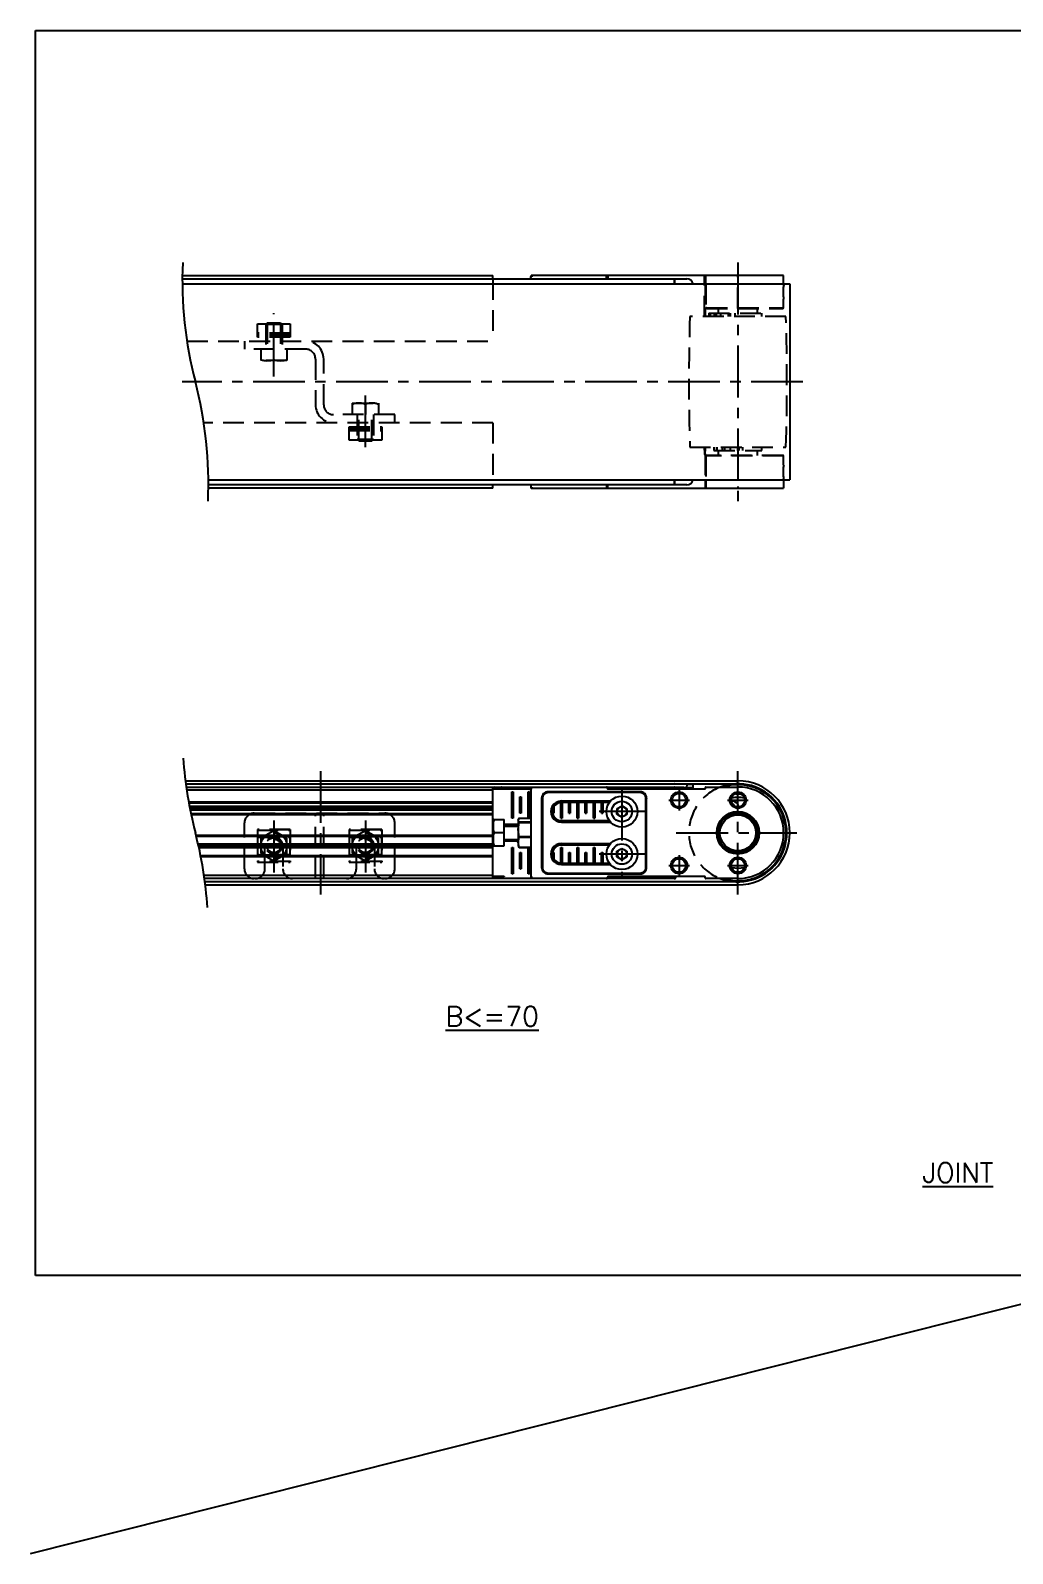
# Model space of a CAD drawing. Extents: x 0 to 1840, y -8 to 908.
# Drawn here: x 1249 to 1549.6, y 442.4 to 908.3 of the extents above; entities that cross this region are included whole.
import ezdxf

# ---------------------------------------------------------------- set-up
doc = ezdxf.new("R2010")
doc.units = 0
doc.header["$LTSCALE"] = 0.5
doc.linetypes.add('CENTER', pattern=[50.8, 31.75, -6.35, 6.35, -6.35])
doc.linetypes.add('DASHED', pattern=[19.05, 12.7, -6.35])
for name, color, linetype in [('MSM_CENTER', 1, 'CENTER'), ('MSM_CONTINUOUS', 7, 'CONTINUOUS'), ('MSM_DASHED', 4, 'DASHED'), ('MSM_NARROW', 5, 'CONTINUOUS'), ('MSM_PART_NUMBER', 7, 'CONTINUOUS')]:
    doc.layers.add(name, color=color, linetype=linetype)
doc.styles.get("Standard").update_dxf_attribs({"font": 'txt.shx', "height": 3, "bigfont": 'bigfont.shx'})

msp = doc.modelspace()

# ---------------------------------------------------------------- linework, layer by layer
at = {"layer": 'MSM_CENTER'}
for p, q in [((1465.51, 837.3), (1465.51, 764.3)), ((1323.51, 802.46), (1323.51, 821.8)), ((1485.41, 800.8), (1295.49, 800.8)), ((1351.51, 780.86), (1351.51, 796.6)), ((1337.82, 681.78), (1337.82, 643.98)), ((1465.51, 643.98), (1465.51, 681.78)), ((1430.01, 676.38), (1430.01, 649.38)), ((1447.51, 676.03), (1447.51, 669.73)), ((1444.36, 672.88), (1450.66, 672.88)), ((1462.36, 672.88), (1468.66, 672.88)), ((1323.51, 666.63), (1323.51, 648.02)), ((1351.51, 666.63), (1351.51, 648.02)), ((1437.01, 669.38), (1423.01, 669.38)), ((1446.61, 662.88), (1483.51, 662.88)), ((1331.26, 658.88), (1315.76, 658.88)), ((1359.26, 658.88), (1343.76, 658.88)), ((1437.01, 656.38), (1423.01, 656.38)), ((1444.36, 652.88), (1450.66, 652.88)), ((1447.51, 656.03), (1447.51, 649.73)), ((1462.36, 652.88), (1468.66, 652.88))]:
    msp.add_line(p, q, dxfattribs=at)
at = {"layer": 'MSM_CONTINUOUS'}
for p, q in [((1295.51, 833.3), (1390.51, 833.3)), ((1295.51, 832.3), (1449.86, 832.3)), ((1295.51, 830.8), (1481.41, 830.8)), ((1390.51, 832.3), (1390.51, 833.3)), ((1402.18, 832.3), (1402.17, 832.99)), ((1402.17, 832.99), (1402.41, 832.99)), ((1425.31, 833.3), (1402.27, 833.3)), ((1479.51, 833.3), (1425.31, 833.3)), ((1425.31, 832.3), (1425.31, 833.3)), ((1425.51, 832.3), (1425.51, 833.3)), ((1425.71, 833.3), (1425.71, 832.3)), ((1446.1, 830.8), (1446.1, 832.3)), ((1446.2, 830.8), (1446.2, 832.3)), ((1455.31, 830.8), (1455.31, 833.3)), ((1455.51, 830.8), (1455.51, 833.3)), ((1455.71, 830.8), (1455.71, 833.3)), ((1479.51, 830.8), (1479.51, 833.3)), ((1481.41, 830.8), (1481.41, 770.8)), ((1303.47, 770.8), (1481.41, 770.8)), ((1449.86, 769.3), (1303.48, 769.3)), ((1390.51, 768.3), (1390.51, 769.3)), ((1402.18, 769.3), (1402.17, 768.61)), ((1425.31, 769.3), (1425.31, 768.3)), ((1425.51, 768.3), (1425.51, 769.3)), ((1425.71, 768.3), (1425.71, 769.3)), ((1446.1, 769.3), (1446.1, 770.8)), ((1446.2, 769.3), (1446.2, 770.8)), ((1455.51, 770.8), (1455.51, 768.3)), ((1455.71, 770.8), (1455.71, 768.3)), ((1479.51, 770.8), (1479.51, 768.3)), ((1390.51, 768.3), (1303.47, 768.3)), ((1402.17, 768.61), (1402.41, 768.61)), ((1402.27, 768.3), (1479.51, 768.3)), ((1296.46, 678.78), (1465.51, 678.78)), ((1296.57, 677.88), (1465.51, 677.88)), ((1296.71, 676.88), (1402.42, 676.88)), ((1390.51, 675.88), (1296.85, 675.88)), ((1390.51, 648.88), (1390.51, 676.88)), ((1390.52, 676.29), (1390.51, 676.3)), ((1390.52, 676.29), (1402.17, 676.29)), ((1391.01, 676.8), (1391.02, 676.79)), ((1391.02, 676.79), (1393, 676.79)), ((1391.02, 676.79), (1391.02, 676.29)), ((1393, 676.79), (1393.02, 676.81)), ((1393, 676.29), (1393, 676.79)), ((1393.5, 676.3), (1394, 676.31)), ((1393.5, 676.29), (1393.5, 676.3)), ((1393.5, 676.29), (1393.5, 676.29)), ((1393.5, 676.29), (1393.5, 676.29)), ((1394, 676.31), (1394, 676.29)), ((1402.17, 676.23), (1402.17, 649.54)), ((1402.27, 649.54), (1402.27, 676.23)), ((1402.55, 676.88), (1446.1, 676.88)), ((1425.51, 676.48), (1425.51, 676.68)), ((1425.71, 676.28), (1455.51, 676.28)), ((1445.93, 676.81), (1446.01, 676.88)), ((1445.93, 676.28), (1445.93, 676.81)), ((1446.43, 676.31), (1445.93, 676.31)), ((1451.8, 676.59), (1446.15, 676.88)), ((1451.86, 677.58), (1446.2, 677.88)), ((1446.51, 676.38), (1446.43, 676.31)), ((1446.51, 676.38), (1446.43, 676.31)), ((1446.43, 676.31), (1446.43, 676.28)), ((1446.51, 676.38), (1446.51, 676.28)), ((1449.86, 677.69), (1449.81, 676.69)), ((1451.8, 676.59), (1451.86, 677.58)), ((1455.4, 676.31), (1455.45, 676.28)), ((1455.51, 676.68), (1455.51, 676.28)), ((1455.71, 676.88), (1465.51, 676.88)), ((1297.42, 672.38), (1390.51, 672.38)), ((1297.48, 672.08), (1390.51, 672.08)), ((1390.51, 670.9), (1297.69, 670.9)), ((1396.31, 667.38), (1396.31, 675.38)), ((1396.31, 675.38), (1396.71, 675.38)), ((1396.51, 675.38), (1396.51, 667.38)), ((1396.71, 675.38), (1396.71, 667.38)), ((1398.81, 668.88), (1398.81, 673.88)), ((1398.81, 673.88), (1399.21, 673.88)), ((1399.01, 673.88), (1399.01, 668.88)), ((1399.21, 673.88), (1399.21, 668.88)), ((1401.31, 675.38), (1401.71, 675.38)), ((1401.31, 675.38), (1401.51, 675.38)), ((1401.31, 667.38), (1401.31, 675.38)), ((1401.51, 675.38), (1401.51, 667.39)), ((1401.71, 675.38), (1401.51, 675.38)), ((1401.71, 675.38), (1401.71, 667.38)), ((1405.44, 673.45), (1405.51, 673.39)), ((1405.44, 673.45), (1405.44, 652.31)), ((1405.51, 673.39), (1405.71, 673.39)), ((1405.51, 673.39), (1405.51, 652.38)), ((1405.71, 673.39), (1405.71, 652.38)), ((1407.44, 675.45), (1407.51, 675.39)), ((1435.58, 675.45), (1407.44, 675.45)), ((1435.52, 675.39), (1407.51, 675.39)), ((1407.51, 675.39), (1407.51, 675.19)), ((1435.52, 675.19), (1407.51, 675.19)), ((1409.21, 670.9), (1409.21, 668.88)), ((1411.31, 667.38), (1411.31, 672.13)), ((1411.51, 672.61), (1411.51, 672.14)), ((1411.51, 672.61), (1426.53, 672.61)), ((1411.51, 672.41), (1426.35, 672.41)), ((1411.51, 672.14), (1411.51, 667.39)), ((1426.14, 672.14), (1411.51, 672.14)), ((1411.71, 672.14), (1411.71, 667.38)), ((1413.81, 668.88), (1413.81, 672.14)), ((1414.01, 672.14), (1414.01, 668.89)), ((1414.21, 672.14), (1414.21, 668.88)), ((1416.31, 667.38), (1416.31, 672.14)), ((1416.51, 672.14), (1416.51, 667.39)), ((1416.71, 672.14), (1416.71, 667.38)), ((1418.81, 668.88), (1418.81, 672.14)), ((1419.01, 672.14), (1419.01, 668.89)), ((1419.21, 672.14), (1419.21, 668.88)), ((1421.31, 667.38), (1421.31, 672.14)), ((1421.51, 672.14), (1421.51, 667.39)), ((1421.71, 672.14), (1421.71, 667.38)), ((1423.81, 668.88), (1423.81, 672.14)), ((1424.01, 672.14), (1424.01, 668.89)), ((1424.21, 672.14), (1424.21, 668.88)), ((1428.54, 670.29), (1430.06, 671.12)), ((1430.06, 671.12), (1431.54, 670.21)), ((1435.58, 675.45), (1435.52, 675.39)), ((1435.52, 675.39), (1435.52, 675.19)), ((1437.32, 652.38), (1437.32, 673.39)), ((1437.32, 673.39), (1437.52, 673.39)), ((1437.58, 673.45), (1437.52, 673.39)), ((1437.52, 652.38), (1437.52, 673.39)), ((1437.58, 652.31), (1437.58, 673.45)), ((1464.55, 671.14), (1464.58, 671.04)), ((1464.88, 674.85), (1465.51, 674.85)), ((1465.83, 670.84), (1465.44, 671.6)), ((1465.51, 674.85), (1466.14, 674.85)), ((1390.51, 670.38), (1297.79, 670.38)), ((1297.9, 669.86), (1390.51, 669.86)), ((1390.51, 668.68), (1298.14, 668.68)), ((1390.51, 668.38), (1298.2, 668.38)), ((1390.57, 666.88), (1390.51, 666.78)), ((1390.93, 666.9), (1390.57, 666.88)), ((1390.57, 666.88), (1390.92, 666.87)), ((1390.93, 666.9), (1394.01, 666.9)), ((1394.01, 658.87), (1394.01, 666.9)), ((1396.71, 667.38), (1396.31, 667.38)), ((1398.53, 667.35), (1398.26, 666.88)), ((1398.26, 666.73), (1398.61, 667.35)), ((1398.26, 666.88), (1398.26, 658.88)), ((1398.61, 666.11), (1398.26, 666.73)), ((1398.53, 667.35), (1402.17, 667.35)), ((1399.21, 668.88), (1398.81, 668.88)), ((1401.31, 667.38), (1401.51, 667.39)), ((1401.71, 667.38), (1401.31, 667.38)), ((1401.51, 667.39), (1401.71, 667.38)), ((1408.81, 668.88), (1408.81, 669.92)), ((1408.81, 668.88), (1409.01, 668.89)), ((1409.21, 668.88), (1408.81, 668.88)), ((1409.01, 670.54), (1409.01, 668.89)), ((1409.01, 668.89), (1409.21, 668.88)), ((1411.31, 667.38), (1411.51, 667.39)), ((1411.71, 667.38), (1411.31, 667.38)), ((1411.51, 667.39), (1411.71, 667.38)), ((1411.51, 666.63), (1426.14, 666.63)), ((1411.51, 666.63), (1411.51, 666.16)), ((1411.51, 666.36), (1426.35, 666.36)), ((1413.81, 668.88), (1414.01, 668.89)), ((1414.21, 668.88), (1413.81, 668.88)), ((1414.01, 668.89), (1414.21, 668.88)), ((1416.31, 667.38), (1416.51, 667.39)), ((1416.71, 667.38), (1416.31, 667.38)), ((1416.51, 667.39), (1416.71, 667.38)), ((1418.81, 668.88), (1419.01, 668.89)), ((1419.21, 668.88), (1418.81, 668.88)), ((1419.01, 668.89), (1419.21, 668.88)), ((1421.31, 667.38), (1421.51, 667.39)), ((1421.71, 667.38), (1421.31, 667.38)), ((1421.51, 667.39), (1421.71, 667.38)), ((1423.81, 668.88), (1424.01, 668.89)), ((1424.21, 668.88), (1423.81, 668.88)), ((1424.01, 668.89), (1424.21, 668.88)), ((1428.49, 668.56), (1428.54, 670.29)), ((1429.96, 667.65), (1428.49, 668.56)), ((1431.49, 668.48), (1429.96, 667.65)), ((1431.54, 670.21), (1431.49, 668.48)), ((1299.67, 662.18), (1390.51, 662.18)), ((1299.75, 661.88), (1390.51, 661.88)), ((1394.01, 662.91), (1390.93, 662.91)), ((1398.26, 665.38), (1394.01, 665.38)), ((1397.77, 665.38), (1398.26, 665.66)), ((1398.26, 663.86), (1398.61, 666.06)), ((1398.61, 661.65), (1398.26, 663.86)), ((1398.26, 660.01), (1398.61, 661.59)), ((1398.61, 666.11), (1398.61, 666.06)), ((1402.17, 666.11), (1398.61, 666.11)), ((1398.61, 666.06), (1402.17, 666.06)), ((1402.17, 661.65), (1398.61, 661.65)), ((1398.61, 661.65), (1398.61, 661.59)), ((1398.61, 661.59), (1402.17, 661.59)), ((1411.51, 666.16), (1426.53, 666.16)), ((1390.51, 659.4), (1300.34, 659.4)), ((1390.51, 658.88), (1300.46, 658.88)), ((1300.58, 658.36), (1390.51, 658.36)), ((1390.51, 658.98), (1390.57, 658.88)), ((1390.57, 658.88), (1390.93, 658.9)), ((1390.93, 658.87), (1390.57, 658.88)), ((1390.93, 658.9), (1394.01, 658.9)), ((1390.93, 658.87), (1394.01, 658.87)), ((1394.01, 660.38), (1398.26, 660.38)), ((1396.31, 658.38), (1396.71, 658.38)), ((1396.31, 658.38), (1396.51, 658.38)), ((1396.31, 650.38), (1396.31, 658.38)), ((1396.51, 658.38), (1396.51, 650.39)), ((1396.51, 658.38), (1396.71, 658.38)), ((1396.71, 658.38), (1396.71, 650.38)), ((1398.26, 660.1), (1397.77, 660.38)), ((1398.61, 658.43), (1398.26, 660.01)), ((1398.26, 658.88), (1398.61, 658.41)), ((1402.17, 658.43), (1398.61, 658.43)), ((1398.61, 658.43), (1398.61, 658.41)), ((1398.61, 658.41), (1402.17, 658.41)), ((1398.81, 656.88), (1399.21, 656.88)), ((1398.81, 651.88), (1398.81, 656.88)), ((1398.81, 656.88), (1399.01, 656.88)), ((1399.01, 656.88), (1399.21, 656.88)), ((1399.01, 656.88), (1399.01, 651.89)), ((1399.21, 656.88), (1399.21, 651.88)), ((1401.31, 658.38), (1401.71, 658.38)), ((1401.31, 650.38), (1401.31, 658.38)), ((1401.31, 658.38), (1401.51, 658.38)), ((1401.51, 658.38), (1401.71, 658.38)), ((1401.51, 658.38), (1401.51, 650.39)), ((1401.71, 658.38), (1401.71, 650.38)), ((1408.81, 655.84), (1408.81, 656.88)), ((1408.81, 656.88), (1409.21, 656.88)), ((1408.81, 656.88), (1409.01, 656.88)), ((1409.01, 656.88), (1409.21, 656.88)), ((1409.01, 656.88), (1409.01, 655.23)), ((1409.21, 656.88), (1409.21, 654.87)), ((1411.31, 658.38), (1411.71, 658.38)), ((1411.31, 653.64), (1411.31, 658.38)), ((1411.31, 658.38), (1411.51, 658.38)), ((1411.51, 659.61), (1411.51, 659.14)), ((1411.51, 659.61), (1426.53, 659.61)), ((1411.51, 659.41), (1426.35, 659.41)), ((1426.14, 659.14), (1411.51, 659.14)), ((1411.51, 658.38), (1411.51, 653.63)), ((1411.51, 658.38), (1411.71, 658.38)), ((1411.71, 658.38), (1411.71, 653.63)), ((1413.81, 656.88), (1414.21, 656.88)), ((1413.81, 653.63), (1413.81, 656.88)), ((1413.81, 656.88), (1414.01, 656.88)), ((1414.01, 656.88), (1414.21, 656.88)), ((1414.01, 656.88), (1414.01, 653.63)), ((1414.21, 656.88), (1414.21, 653.63)), ((1416.31, 658.38), (1416.71, 658.38)), ((1416.31, 653.63), (1416.31, 658.38)), ((1416.31, 658.38), (1416.51, 658.38)), ((1416.51, 658.38), (1416.51, 653.63)), ((1416.51, 658.38), (1416.71, 658.38)), ((1416.71, 658.38), (1416.71, 653.63)), ((1418.81, 653.63), (1418.81, 656.88)), ((1418.81, 656.88), (1419.01, 656.88)), ((1418.81, 656.88), (1419.21, 656.88)), ((1419.01, 656.88), (1419.21, 656.88)), ((1419.01, 656.88), (1419.01, 653.63)), ((1419.21, 656.88), (1419.21, 653.63)), ((1421.31, 658.38), (1421.71, 658.38)), ((1421.31, 653.63), (1421.31, 658.38)), ((1421.31, 658.38), (1421.51, 658.38)), ((1421.51, 658.38), (1421.71, 658.38)), ((1421.51, 658.38), (1421.51, 653.63)), ((1421.71, 658.38), (1421.71, 653.63)), ((1423.81, 656.88), (1424.01, 656.88)), ((1423.81, 656.88), (1424.21, 656.88)), ((1423.81, 653.63), (1423.81, 656.88)), ((1424.01, 656.88), (1424.01, 653.63)), ((1424.01, 656.88), (1424.21, 656.88)), ((1424.21, 656.88), (1424.21, 653.63)), ((1428.51, 657.25), (1430.01, 658.12)), ((1428.51, 655.52), (1428.51, 657.25)), ((1430.01, 658.12), (1431.51, 657.25)), ((1431.51, 657.25), (1431.51, 655.52)), ((1390.51, 655.88), (1301.1, 655.88)), ((1390.51, 655.58), (1301.15, 655.58)), ((1405.44, 652.31), (1405.51, 652.38)), ((1405.51, 652.38), (1405.71, 652.38)), ((1411.51, 653.16), (1411.51, 653.63)), ((1411.51, 653.63), (1426.14, 653.63)), ((1411.51, 653.36), (1426.35, 653.36)), ((1411.51, 653.16), (1426.53, 653.16)), ((1430.01, 654.65), (1428.51, 655.52)), ((1431.51, 655.52), (1430.01, 654.65)), ((1437.32, 652.38), (1437.52, 652.38)), ((1437.58, 652.31), (1437.52, 652.38)), ((1302.14, 649.88), (1390.51, 649.88)), ((1446.01, 648.88), (1302.28, 648.88)), ((1465.51, 647.88), (1302.42, 647.88)), ((1390.51, 649.47), (1390.52, 649.48)), ((1390.51, 649.47), (1390.52, 649.48)), ((1394, 649.48), (1390.52, 649.48)), ((1391.02, 648.98), (1391.01, 648.97)), ((1391.02, 649.48), (1391.02, 648.98)), ((1393, 648.98), (1391.02, 648.98)), ((1393, 648.98), (1393, 649.48)), ((1393.02, 648.96), (1393, 648.98)), ((1393.5, 649.48), (1393.5, 649.48)), ((1393.5, 649.48), (1393.5, 649.48)), ((1393.5, 649.47), (1393.5, 649.48)), ((1393.5, 649.47), (1394, 649.46)), ((1394, 649.48), (1394, 649.46)), ((1396.51, 650.39), (1396.31, 650.38)), ((1396.71, 650.38), (1396.31, 650.38)), ((1396.51, 650.39), (1396.71, 650.38)), ((1399.01, 651.89), (1398.81, 651.88)), ((1399.21, 651.88), (1398.81, 651.88)), ((1399.01, 651.89), (1399.21, 651.88)), ((1401.51, 650.39), (1401.31, 650.38)), ((1401.71, 650.38), (1401.31, 650.38)), ((1401.51, 650.39), (1401.71, 650.38)), ((1402.17, 649.54), (1402.27, 649.54)), ((1407.44, 650.31), (1407.51, 650.38)), ((1407.44, 650.31), (1435.58, 650.31)), ((1407.51, 650.58), (1435.52, 650.58)), ((1407.51, 650.58), (1407.51, 650.38)), ((1407.51, 650.38), (1435.52, 650.38)), ((1425.51, 649.28), (1425.51, 649.08)), ((1455.31, 649.48), (1425.71, 649.48)), ((1435.52, 650.58), (1435.52, 650.38)), ((1435.52, 650.38), (1435.58, 650.31)), ((1445.93, 648.96), (1445.93, 649.46)), ((1445.93, 649.46), (1446.43, 649.46)), ((1446.01, 648.88), (1445.93, 648.96)), ((1446.43, 649.46), (1446.51, 649.38)), ((1446.51, 649.48), (1446.51, 649.38)), ((1455.51, 649.08), (1455.51, 649.28)), ((1465.51, 648.88), (1455.71, 648.88)), ((1464.88, 650.92), (1466.14, 650.92)), ((1302.53, 646.98), (1465.51, 646.98))]:
    msp.add_line(p, q, dxfattribs=at)
for centre, radius in [((1430.01, 669.38), 4.75), ((1430.01, 669.38), 3.13), ((1430.01, 669.38), 1.5), ((1447.51, 672.88), 2.07), ((1465.51, 672.88), 2.07), ((1465.51, 662.88), 6.5), ((1465.51, 662.88), 6), ((1465.51, 662.88), 5.5), ((1430.01, 656.38), 4.75), ((1430.01, 656.38), 3.12), ((1430.01, 656.38), 1.5), ((1447.51, 652.88), 2.07), ((1465.51, 652.88), 2.07)]:
    msp.add_circle(centre, radius, dxfattribs=at)
for centre, radius, start, end in [((1402.67, 833), 0.5, 143.1175, 181.4553), ((1402.82, 832.99), 0.404, 131.0562, 181.1329), ((1449.86, 830.3), 2, 14.4237, 89.9303), ((1449.86, 771.3), 2, 270.0694, 345.5764), ((1402.67, 768.6), 0.5, 178.9862, 216.8852), ((1402.82, 768.6), 0.404, 178.8636, 228.9467), ((1391.01, 676.3), 0.5, 90.0234, 179.9789), ((1391.02, 676.29), 0.5, 90.0223, 179.9765), ((1393, 676.29), 0.5, 0.0235, 89.9777), ((1392.99, 676.3), 0.509, 0.0108, 87.0086), ((1393.08, 675.71), 1.1, 32.8282, 93.2378), ((1403.17, 676.23), 1, 138.9892, 179.9859), ((1403.16, 676.23), 0.895, 133.0624, 180.1301), ((1425.31, 676.68), 0.2, 0, 90), ((1425.71, 676.48), 0.2, 180, 270), ((1445.93, 676.31), 0.5, 0.0201, 89.9811), ((1446.01, 676.38), 0.5, 0.0037, 88.9134), ((1446.1, 675.88), 2, 87, 90), ((1446.1, 675.88), 1, 87, 90), ((1455.31, 676.49), 0.205, 280.3588, 359.4522), ((1455.71, 676.68), 0.2, 90, 180), ((1465.51, 662.88), 15, 248.9605, 111.0394), ((1465.51, 662.88), 14.7, 252.2472, 107.7528), ((1465.51, 662.88), 15.9, 270, 90), ((1465.51, 662.88), 14, 270, 90), ((1407.44, 673.45), 2, 89.9964, 180.0036), ((1407.51, 673.39), 2, 90.0001, 179.9996), ((1407.51, 673.39), 1.8, 89.9956, 180.0042), ((1411.51, 669.38), 3.23, 89.9998, 270.0002), ((1411.51, 669.38), 3.03, 90, 270), ((1411.51, 669.38), 2.75, 90, 270), ((1435.52, 673.39), 2, 0.0006, 89.9997), ((1435.52, 673.39), 1.8, 359.9958, 90.0044), ((1435.58, 673.45), 2, 359.9968, 90.0034), ((1463.93, 670.82), 1.7, 27.435, 104.9479), ((1465.51, 662.88), 10.8, 79.4774, 100.5226), ((1463.88, 670.8), 0.75, 27.435, 85.8742), ((1465.51, 604.13), 70.66, 89.362, 90.638), ((1396.32, 664.9), 5.75, 159.7297, 200.2703), ((1396.48, 660.89), 5.91, 160.0003, 199.9997), ((1411.51, 656.38), 3.23, 89.9998, 270.0002), ((1411.51, 656.38), 3.03, 90, 270), ((1411.51, 656.38), 2.75, 90, 270), ((1407.44, 652.31), 2, 179.9964, 270.0036), ((1407.44, 652.31), 2, 179.9964, 270.0036), ((1407.51, 652.38), 2, 180.0004, 269.9999), ((1407.51, 652.38), 1.8, 179.9958, 270.0044), ((1435.52, 652.38), 2, 270.0001, 359.9996), ((1435.52, 652.38), 1.8, 269.9956, 0.0042), ((1435.58, 652.31), 2, 269.9966, 0.0032), ((1435.58, 652.31), 2, 269.9964, 0.0036), ((1465.51, 662.88), 10.8, 259.4774, 280.5226), ((1391.01, 649.47), 0.5, 180.0211, 269.9766), ((1391.02, 649.48), 0.5, 180.0235, 269.9777), ((1393, 649.48), 0.5, 270.0223, 359.9765), ((1392.97, 649.5), 0.535, 275.5655, 357.4152), ((1393.15, 649.92), 0.97, 262.3227, 331.6113), ((1403.17, 649.54), 1, 180.0141, 221.0108), ((1403.16, 649.54), 0.895, 179.8732, 226.9343), ((1425.31, 649.08), 0.2, 270, 0), ((1425.71, 649.28), 0.2, 90, 180), ((1445.93, 649.46), 0.5, 270.0189, 359.9799), ((1446.01, 649.38), 0.5, 269.9964, 0.0036), ((1446.01, 649.38), 0.5, 269.9972, 0.0018), ((1455.31, 649.28), 0.2, 0, 90), ((1455.71, 649.08), 0.2, 180, 270), ((1465.51, 721.63), 70.66, 269.362, 270.638)]:
    msp.add_arc(centre, radius, start, end, dxfattribs=at)
at = {"layer": 'MSM_DASHED'}
for p, q in [((1390.51, 832.3), (1390.51, 813.3)), ((1455.31, 820.8), (1455.31, 830.8)), ((1455.51, 830.8), (1455.51, 820.8)), ((1455.71, 830.8), (1455.71, 823.34)), ((1465.51, 823.3), (1465.51, 833.3)), ((1479.51, 830.5), (1479.51, 830.8)), ((1479.51, 823.41), (1479.51, 826.12)), ((1480.21, 820.8), (1450.81, 820.8)), ((1455.5, 822.81), (1455.47, 820.8)), ((1456, 823.41), (1456, 823.3)), ((1456, 823.41), (1479.51, 823.41)), ((1456, 823.3), (1479.2, 823.3)), ((1456.63, 821.8), (1472.84, 821.8)), ((1456.63, 821.8), (1456.63, 820.8)), ((1457.1, 820.8), (1457.1, 821.8)), ((1458.34, 820.8), (1458.34, 821.8)), ((1458.96, 820.8), (1458.96, 821.8)), ((1459.51, 823.3), (1459.51, 821.8)), ((1460.2, 821.8), (1460.2, 820.8)), ((1462.6, 820.8), (1462.6, 821.8)), ((1463.14, 821.8), (1463.14, 820.8)), ((1464.54, 821.8), (1464.54, 820.8)), ((1471.51, 821.8), (1471.51, 823.3)), ((1472.84, 820.8), (1472.84, 821.8)), ((1318.51, 818.6), (1328.51, 818.6)), ((1318.51, 814.5), (1318.51, 818.6)), ((1328.51, 818.47), (1318.51, 818.47)), ((1328.51, 815.66), (1318.51, 815.66)), ((1328.51, 815.3), (1318.51, 815.3)), ((1321.5, 818.8), (1321.01, 818.31)), ((1321.01, 818.6), (1321.01, 810.8)), ((1326.01, 818.31), (1321.01, 818.31)), ((1321.5, 818.8), (1321.3, 818.6)), ((1321.5, 818.8), (1321.5, 810.8)), ((1325.52, 818.8), (1321.5, 818.8)), ((1325.52, 818.8), (1326.01, 818.31)), ((1325.52, 818.8), (1325.52, 810.8)), ((1326.01, 818.6), (1326.01, 810.8)), ((1328.51, 818.6), (1328.51, 814.5)), ((1296.93, 813.3), (1390.51, 813.3)), ((1314.51, 813.3), (1314.51, 810.8)), ((1333.26, 810.8), (1314.51, 810.8)), ((1328.51, 814.7), (1318.51, 814.7)), ((1328.51, 814.5), (1318.51, 814.5)), ((1319.51, 810.8), (1319.51, 807.3)), ((1323.51, 807.66), (1323.51, 810.8)), ((1327.51, 810.8), (1327.51, 807.3)), ((1327.51, 807.3), (1319.51, 807.3)), ((1336.26, 807.8), (1336.26, 793.8)), ((1338.76, 793.8), (1338.76, 807.8)), ((1347.51, 794.3), (1347.51, 790.8)), ((1347.51, 794.3), (1355.51, 794.3)), ((1351.51, 793.94), (1351.51, 790.8)), ((1355.51, 794.3), (1355.51, 790.8)), ((1390.51, 788.3), (1302.06, 788.3)), ((1360.51, 790.8), (1341.76, 790.8)), ((1349.01, 790.8), (1349.01, 783)), ((1349.5, 782.8), (1349.5, 790.8)), ((1353.52, 782.8), (1353.52, 790.8)), ((1354.01, 790.8), (1354.01, 783)), ((1360.51, 788.3), (1360.51, 790.8)), ((1390.51, 788.3), (1390.51, 769.3)), ((1346.51, 783), (1346.51, 787.1)), ((1346.51, 787.1), (1356.51, 787.1)), ((1346.51, 786.9), (1356.51, 786.9)), ((1346.51, 786.3), (1356.51, 786.3)), ((1346.51, 785.94), (1356.51, 785.94)), ((1346.51, 783.13), (1356.51, 783.13)), ((1356.51, 783), (1346.51, 783)), ((1349.01, 783.29), (1354.01, 783.29)), ((1349.5, 782.8), (1349.01, 783.29)), ((1349.5, 782.8), (1353.52, 782.8)), ((1353.52, 782.8), (1354.01, 783.29)), ((1353.52, 782.8), (1353.72, 783)), ((1356.51, 787.1), (1356.51, 783)), ((1450.81, 780.8), (1480.21, 780.8)), ((1455.2, 780.8), (1455.21, 780.26)), ((1455.21, 780.26), (1455.41, 780.26)), ((1455.21, 780.26), (1455.29, 779.44)), ((1455.29, 779.44), (1455.49, 779.44)), ((1455.29, 779.44), (1455.3, 778.79)), ((1455.3, 778.79), (1455.49, 778.79)), ((1455.49, 779.44), (1455.37, 780.26)), ((1455.41, 780.26), (1455.4, 780.8)), ((1455.47, 780.8), (1455.48, 780.26)), ((1455.5, 778.79), (1455.49, 779.44)), ((1455.51, 778.64), (1455.51, 770.8)), ((1455.71, 778.26), (1455.71, 770.8)), ((1455.71, 778.26), (1456, 778.18)), ((1479.2, 778.3), (1456, 778.3)), ((1456, 778.18), (1456, 778.29)), ((1479.51, 778.18), (1456, 778.18)), ((1458.19, 780.8), (1458.19, 779.8)), ((1458.19, 779.8), (1472.84, 779.8)), ((1458.23, 780.8), (1458.23, 779.8)), ((1459.15, 779.8), (1459.15, 780.8)), ((1459.51, 779.8), (1459.51, 778.3)), ((1460.75, 779.8), (1460.75, 780.8)), ((1461.55, 779.8), (1461.55, 780.8)), ((1463.14, 780.8), (1463.14, 779.8)), ((1465.44, 779.8), (1465.44, 780.8)), ((1465.51, 778.3), (1465.51, 768.3)), ((1465.78, 780.8), (1465.78, 779.8)), ((1466.95, 780.8), (1466.95, 779.8)), ((1471.51, 778.3), (1471.51, 779.8)), ((1472.84, 779.8), (1472.84, 780.8)), ((1479.51, 775.47), (1479.51, 778.18)), ((1479.51, 770.8), (1479.51, 771.1)), ((1317.51, 668.88), (1357.51, 668.88)), ((1336.26, 648.88), (1336.26, 668.88)), ((1338.76, 648.88), (1338.76, 668.88)), ((1314.51, 651.88), (1314.51, 665.88)), ((1318.51, 663.88), (1318.51, 653.88)), ((1328.51, 663.88), (1318.51, 663.88)), ((1328.51, 663.84), (1318.51, 663.84)), ((1318.51, 663.66), (1328.51, 663.66)), ((1318.51, 661.88), (1318.51, 655.88)), ((1318.51, 661.88), (1328.51, 661.88)), ((1328.51, 661.87), (1318.51, 661.87)), ((1328.51, 661.78), (1318.51, 661.78)), ((1328.51, 661.63), (1318.51, 661.63)), ((1318.51, 661.58), (1328.51, 661.58)), ((1323.51, 663.5), (1319.51, 661.19)), ((1327.51, 661.19), (1323.51, 663.5)), ((1328.51, 663.88), (1328.51, 653.93)), ((1328.51, 655.88), (1328.51, 661.88)), ((1346.51, 663.88), (1346.51, 653.88)), ((1356.51, 663.88), (1346.51, 663.88)), ((1356.51, 663.84), (1346.51, 663.84)), ((1346.51, 663.66), (1356.51, 663.66)), ((1346.51, 661.88), (1346.51, 655.88)), ((1346.51, 661.88), (1356.51, 661.88)), ((1356.51, 661.87), (1346.51, 661.87)), ((1356.51, 661.78), (1346.51, 661.78)), ((1356.51, 661.63), (1346.51, 661.63)), ((1346.51, 661.58), (1356.51, 661.58)), ((1351.51, 663.5), (1347.51, 661.19)), ((1355.51, 661.19), (1351.51, 663.5)), ((1356.51, 663.88), (1356.51, 653.93)), ((1356.51, 655.88), (1356.51, 661.88)), ((1360.51, 651.88), (1360.51, 665.88)), ((1319.01, 658.88), (1328.01, 658.88)), ((1319.51, 661.19), (1319.51, 656.57)), ((1320.76, 651.88), (1320.76, 658.88)), ((1326.26, 658.88), (1326.26, 651.88)), ((1327.51, 656.57), (1327.51, 661.19)), ((1347.01, 658.88), (1356.01, 658.88)), ((1347.51, 661.19), (1347.51, 656.57)), ((1348.76, 651.88), (1348.76, 658.88)), ((1354.26, 658.88), (1354.26, 651.88)), ((1355.51, 656.57), (1355.51, 661.19)), ((1328.51, 656.18), (1318.51, 656.18)), ((1318.51, 656.14), (1328.51, 656.14)), ((1318.51, 655.98), (1328.51, 655.98)), ((1318.51, 655.89), (1328.51, 655.89)), ((1318.51, 655.88), (1328.51, 655.88)), ((1328.51, 654.11), (1318.51, 654.11)), ((1318.51, 653.93), (1328.51, 653.93)), ((1319.51, 656.57), (1323.51, 654.27)), ((1323.51, 654.27), (1327.51, 656.57)), ((1356.51, 656.18), (1346.51, 656.18)), ((1346.51, 656.14), (1356.51, 656.14)), ((1346.51, 655.98), (1356.51, 655.98)), ((1346.51, 655.89), (1356.51, 655.89)), ((1346.51, 655.88), (1356.51, 655.88)), ((1356.51, 654.11), (1346.51, 654.11)), ((1346.51, 653.93), (1356.51, 653.93)), ((1347.51, 656.57), (1351.51, 654.27)), ((1351.51, 654.27), (1355.51, 656.57))]:
    msp.add_line(p, q, dxfattribs=at)
for centre, radius in [((1323.51, 658.88), 4), ((1351.51, 658.88), 4), ((1323.51, 658.88), 2.5), ((1323.51, 658.88), 2.07), ((1351.51, 658.88), 2.5), ((1351.51, 658.88), 2.07)]:
    msp.add_circle(centre, radius, dxfattribs=at)
for centre, radius, start, end in [((1493.39, 828.3), 14.05, 170.9924, 188.8967), ((2117.33, 800.8), 666.82, 178.28126, 181.71874), ((1456, 822.8), 0.5, 89.9689, 179.0298), ((1455.96, 822.96), 0.45, 84.4293, 186.3128), ((1479.2, 823.8), 0.5, 270, 309.3159), ((813.7, 800.8), 666.82, 358.28126, 1.71874), ((1333.26, 807.8), 5.5, 0, 90), ((1333.26, 807.8), 3, 0, 90), ((1321.51, 813.07), 5.78, 249.7438, 290.2562), ((1325.51, 813.07), 5.78, 249.7438, 290.2562), ((1341.76, 793.8), 5.5, 180, 270), ((1341.76, 793.8), 3, 180, 270), ((1349.51, 788.52), 5.78, 69.7438, 110.2562), ((1353.51, 788.52), 5.78, 69.7438, 110.2562), ((1456, 778.8), 0.7, 180.9961, 225.4244), ((12982.09, 981.05), 11528.36, 180.997936, 181.001163), ((1456, 778.8), 0.5, 181, 190.6739), ((1456, 778.8), 0.5, 190.6403, 270.035), ((1456.01, 778.66), 0.496, 182.0124, 233.3768), ((1479.2, 777.8), 0.5, 50.6841, 90), ((1493.22, 773.29), 13.88, 170.9316, 189.0668), ((1465.51, 662.88), 15, 111.0395, 248.9605), ((1317.51, 665.88), 3, 90, 180), ((1357.51, 665.88), 3, 0, 90), ((1323.51, 658.88), 2.75, 0, 180), ((1351.51, 658.88), 2.75, 0, 180), ((1317.51, 651.88), 3, 180, 270), ((1317.76, 651.88), 3, 270, 0), ((1329.26, 651.88), 3, 180, 270), ((1345.76, 651.88), 3, 270, 0), ((1357.26, 651.88), 3, 180, 270), ((1357.51, 651.88), 3, 270, 0)]:
    msp.add_arc(centre, radius, start, end, dxfattribs=at)
at = {"layer": 'MSM_NARROW'}
for p, q in [((1250.53, 908.29), (1840.17, 908.29)), ((1250.53, 527.43), (1250.53, 908.29)), ((1394.01, 664.95), (1398.26, 664.95)), ((1394.01, 660.82), (1398.26, 660.82)), ((1249.03, 442.43), (1586.45, 527.43)), ((1840.17, 527.43), (1250.53, 527.43))]:
    msp.add_line(p, q, dxfattribs=at)
for centre in [(1447.51, 672.88), (1465.51, 672.88), (1447.51, 652.88), (1465.51, 652.88)]:
    msp.add_circle(centre, 2.5, dxfattribs=at)
for centre, start, end in [((1419.95, 832.05), 177.5829, 194.5434), ((1179.03, 769.55), 357.5829, 14.5434), ((1419.95, 694.13), 183.8624, 194.5434), ((1179.03, 631.63), 3.8624, 14.5434)]:
    msp.add_arc(centre, 124.45, start, end, dxfattribs=at)

# ---------------------------------------------------------------- texts
at = {"layer": 'MSM_PART_NUMBER'}
for s, p in [('%%UB<=70', (1376.07, 603.73)), ('%%UJOINT', (1522.04, 555.9))]:
    msp.add_text(s, height=6, dxfattribs=at).set_placement(p)

doc.saveas('drawing.dxf')
